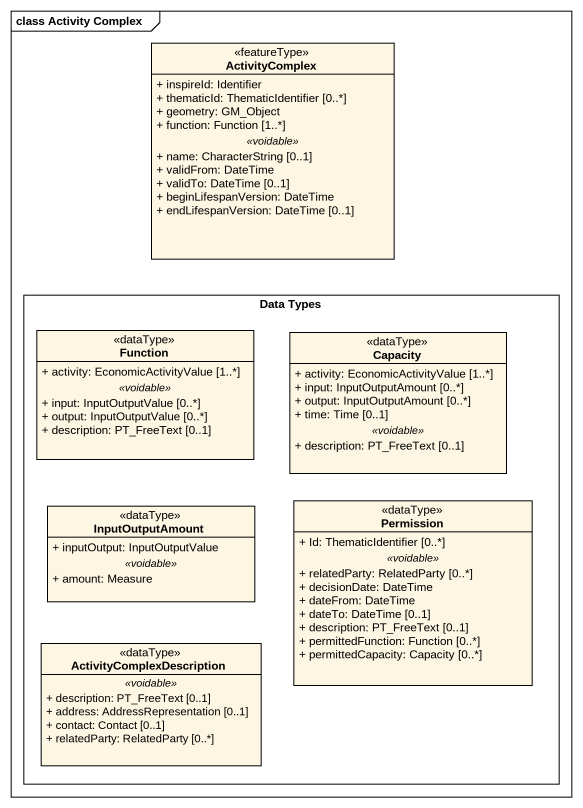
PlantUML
@startuml
mainframe class Activity Complex
hide circle
hide empty members
skinparam classAttributeIconSize 0
class ActivityComplex <<featureType>> {
  + inspireId: Identifier
  + thematicId: ThematicIdentifier [0..*]
  + geometry: GM_Object
  + function: Function [1..*]
  .. <<voidable>> ..
  + name: CharacterString [0..1]
  + validFrom: DateTime
  + validTo: DateTime [0..1]
  + beginLifespanVersion: DateTime
  + endLifespanVersion: DateTime [0..1]
}
rectangle "Data Types" as Data_Types {
  class Function <<dataType>> {
    + activity: EconomicActivityValue [1..*]
    .. <<voidable>> ..
    + input: InputOutputValue [0..*]
    + output: InputOutputValue [0..*]
    + description: PT_FreeText [0..1]
  }
  class Capacity <<dataType>> {
    + activity: EconomicActivityValue [1..*]
    + input: InputOutputAmount [0..*]
    + output: InputOutputAmount [0..*]
    + time: Time [0..1]
    .. <<voidable>> ..
    + description: PT_FreeText [0..1]
  }
  class InputOutputAmount <<dataType>> {
    + inputOutput: InputOutputValue
    .. <<voidable>> ..
    + amount: Measure
  }
  class Permission <<dataType>> {
    + Id: ThematicIdentifier [0..*]
    .. <<voidable>> ..
    + relatedParty: RelatedParty [0..*]
    + decisionDate: DateTime
    + dateFrom: DateTime
    + dateTo: DateTime [0..1]
    + description: PT_FreeText [0..1]
    + permittedFunction: Function [0..*]
    + permittedCapacity: Capacity [0..*]
  }
  class ActivityComplexDescription <<dataType>> {
    .. <<voidable>> ..
    + description: PT_FreeText [0..1]
    + address: AddressRepresentation [0..1]
    + contact: Contact [0..1]
    + relatedParty: RelatedParty [0..*]
  }
}
@enduml
